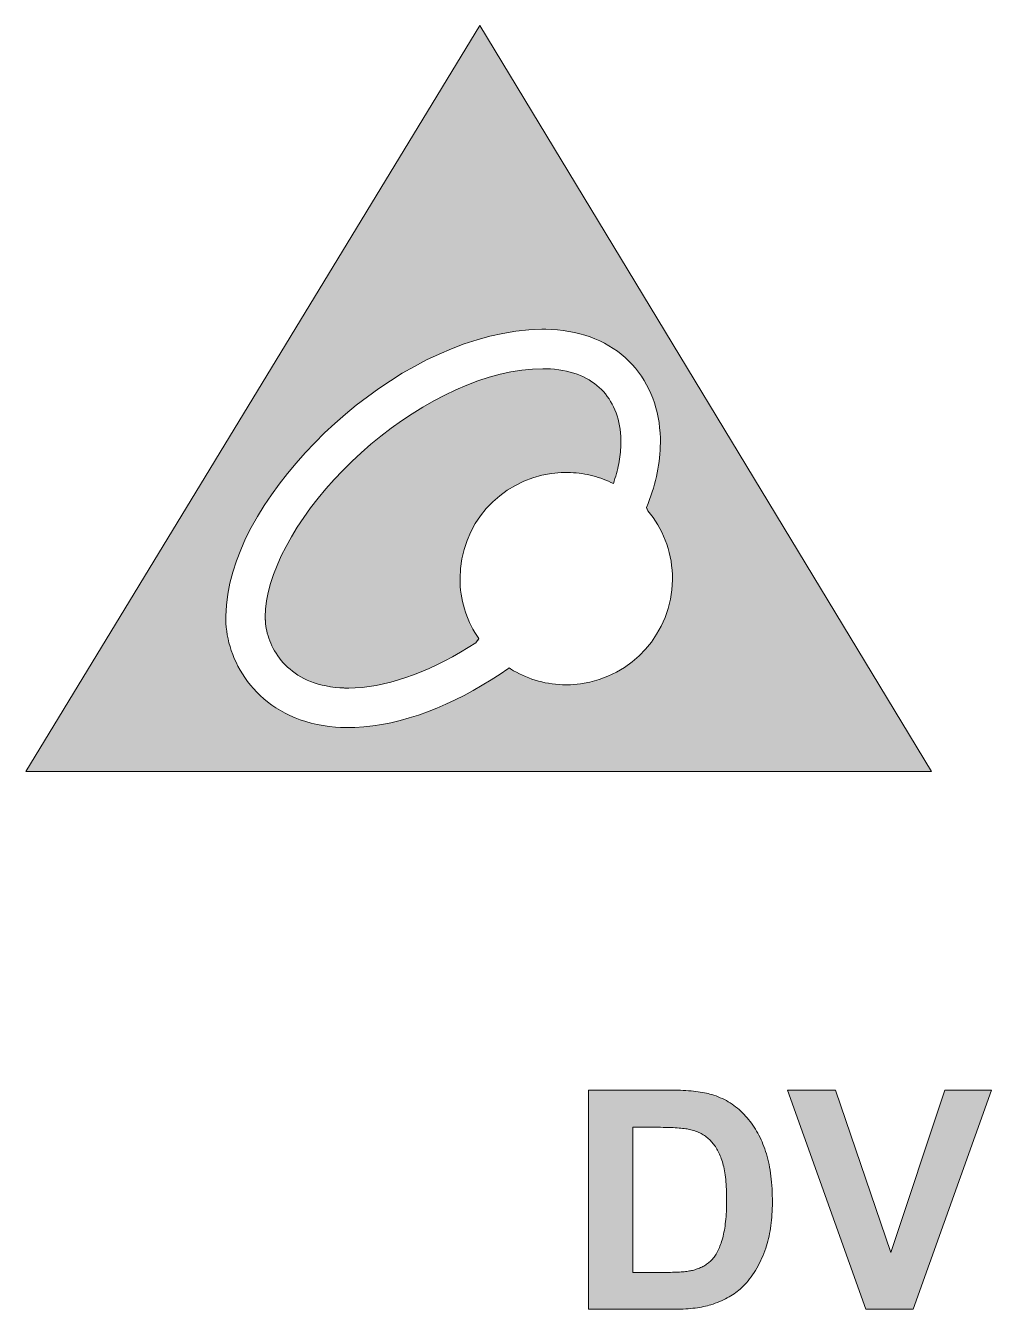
# Model space of a CAD drawing. Header units: millimetres. Extents: x 0 to 900, y 0 to 297.
# Drawn here: x 707.651 to 708.253, y 150.476 to 151.271 of the extents above; entities that cross this region are included whole.
import ezdxf

# ---------------------------------------------------------------- set-up
doc = ezdxf.new("R2010")
doc.units = ezdxf.units.MM
doc.layers.add('PRINT', color=7, linetype='Continuous')

# ---------------------------------------------------------------- blocks, each defined once
blk = doc.blocks.new('DVS-005R00')
at = {"layer": 'PRINT', "lineweight": 0}
h = blk.add_hatch(color=256, dxfattribs=at)
h.dxf.hatch_style = 1
edge = h.paths.add_edge_path(flags=0)
edge.add_spline(control_points=[(14.0537, 103.9228), (14.1148, 103.861), (14.1499, 103.7732), (14.1503, 103.6626), (14.1503, 103.5997), (14.1385, 103.5301), (14.1128, 103.4567), (14.0424, 103.4917), (13.9634, 103.5118), (13.8796, 103.5118), (13.589, 103.5118), (13.3534, 103.2763), (13.3534, 102.986), (13.3534, 102.8722), (13.3899, 102.7672), (13.4513, 102.6811), (13.2287, 102.5312), (12.9914, 102.4427), (12.8021, 102.4435), (12.7916, 102.4435), (12.7812, 102.4438), (12.771, 102.4441), (12.6264, 102.4518), (12.5379, 102.504), (12.4783, 102.5687), (12.4191, 102.6336), (12.3916, 102.7168), (12.3894, 102.7782), (12.3892, 102.785), (12.3891, 102.7908), (12.3891, 102.7961), (12.3856, 103.0163), (12.5685, 103.3372), (12.8411, 103.5882), (13.1114, 103.8411), (13.4641, 104.0254), (13.7639, 104.0254), (13.7639, 104.0254), (13.7676, 104.0254), (13.7676, 104.0254), (13.9008, 104.025), (13.9923, 103.9842), (14.0537, 103.9228)], knot_values=[0, 0, 0, 0, 1, 1, 1, 2, 2, 2, 3, 3, 3, 4, 4, 4, 5, 5, 5, 6, 6, 6, 7, 7, 7, 8, 8, 8, 9, 9, 9, 10, 10, 10, 11, 11, 11, 12, 12, 12, 13, 13, 13, 14, 14, 14, 14], degree=3, periodic=0)
edge = h.paths.add_edge_path(flags=16)
edge.add_spline(control_points=[(13.8796, 102.4598), (13.7752, 102.4598), (13.6782, 102.4906), (13.5964, 102.543), (13.5944, 102.5416), (13.5923, 102.5399), (13.5903, 102.5384), (13.336, 102.3621), (13.0589, 102.2489), (12.8021, 102.248), (12.7884, 102.248), (12.7749, 102.2482), (12.7616, 102.2489), (12.5709, 102.2573), (12.4255, 102.3346), (12.3333, 102.4374), (12.2407, 102.5403), (12.1986, 102.6629), (12.1941, 102.7698), (12.1937, 102.7782), (12.1935, 102.787), (12.1935, 102.7961), (12.1968, 103.112), (12.4127, 103.4534), (12.7079, 103.7312), (13.0045, 104.006), (13.3867, 104.2168), (13.762, 104.2209), (13.7633, 104.2209), (13.7652, 104.2209), (13.7676, 104.2209), (13.9419, 104.2214), (14.0907, 104.1636), (14.1926, 104.0606), (14.2948, 103.9579), (14.3461, 103.8152), (14.3458, 103.6626), (14.3458, 103.5565), (14.3219, 103.4449), (14.2742, 103.3326), (14.3556, 103.2399), (14.4054, 103.1189), (14.4054, 102.986), (14.4054, 102.6954), (14.1701, 102.4598), (13.8796, 102.4598), (13.8796, 102.4598), (13.8796, 102.4598), (13.8796, 102.4598)], knot_values=[0, 0, 0, 0, 1, 1, 1, 2, 2, 2, 3, 3, 3, 4, 4, 4, 5, 5, 5, 6, 6, 6, 7, 7, 7, 8, 8, 8, 9, 9, 9, 10, 10, 10, 11, 11, 11, 12, 12, 12, 13, 13, 13, 14, 14, 14, 15, 15, 15, 16, 16, 16, 16], degree=3, periodic=0)
h.paths.add_polyline_path([(13.4508, 105.7253), (11.2025, 102.0295), (15.688, 102.0295)])
edge = h.paths.add_edge_path()
edge.add_spline(control_points=[(22.8099, 103.7877), (23.0266, 103.7877), (23.2025, 103.612), (23.2025, 103.3952), (23.2025, 103.3952), (23.2025, 102.0503), (23.2025, 102.0503), (23.2025, 102.0449), (23.2004, 102.0396), (23.1964, 102.0357), (23.1925, 102.0317), (23.1872, 102.0295), (23.1816, 102.0295), (23.1816, 102.0295), (22.7242, 102.0295), (22.7242, 102.0295), (22.7186, 102.0295), (22.7133, 102.0317), (22.7093, 102.0356), (22.7055, 102.0396), (22.7033, 102.0449), (22.7033, 102.0503), (22.7033, 102.0503), (22.7031, 103.0939), (22.7031, 103.0939), (22.7031, 103.0939), (22.2119, 102.3875), (22.2119, 102.3875), (22.2119, 102.3875), (22.5313, 102.3875), (22.5313, 102.3875), (22.5368, 102.3875), (22.5421, 102.3852), (22.5461, 102.3814), (22.55, 102.3774), (22.552, 102.3722), (22.552, 102.3666), (22.552, 102.3666), (22.552, 102.0503), (22.552, 102.0503), (22.552, 102.0449), (22.55, 102.0396), (22.5461, 102.0357), (22.5421, 102.0317), (22.5368, 102.0295), (22.5313, 102.0295), (22.5313, 102.0295), (21.9252, 102.0295), (21.9252, 102.0295), (21.7642, 102.0295), (21.6336, 102.1602), (21.6336, 102.3215), (21.6336, 102.3838), (21.653, 102.4416), (21.6863, 102.4891), (21.6868, 102.4895), (21.8623, 102.7372), (22.0486, 103.0008), (22.2352, 103.2643), (22.4323, 103.5436), (22.475, 103.6054), (22.4994, 103.6409), (22.5317, 103.6747), (22.5575, 103.6958), (22.6257, 103.7532), (22.7137, 103.7877), (22.8099, 103.7877)], knot_values=[0, 0, 0, 0, 1, 1, 1, 2, 2, 2, 3, 3, 3, 4, 4, 4, 5, 5, 5, 6, 6, 6, 7, 7, 7, 8, 8, 8, 9, 9, 9, 10, 10, 10, 11, 11, 11, 12, 12, 12, 13, 13, 13, 14, 14, 14, 15, 15, 15, 16, 16, 16, 17, 17, 17, 18, 18, 18, 19, 19, 19, 20, 20, 20, 21, 21, 21, 22, 22, 22, 22], degree=3, periodic=0)
edge = h.paths.add_edge_path()
edge.add_spline(control_points=[(17.3589, 103.0019), (17.1724, 103.2654), (16.9752, 103.5447), (16.9325, 103.6066), (16.9323, 103.6067), (16.9322, 103.6067), (16.9322, 103.6068), (16.9079, 103.6422), (16.8757, 103.6758), (16.8498, 103.6972), (16.7818, 103.7544), (16.6936, 103.789), (16.5977, 103.789), (16.3807, 103.789), (16.2049, 103.6132), (16.2049, 103.3963), (16.2049, 103.3963), (16.2049, 103.3962), (16.2049, 103.3962), (16.2049, 103.3962), (16.2049, 103.3962), (16.2049, 103.3962), (16.2049, 103.3962), (16.2049, 102.798), (16.2049, 102.798), (16.2049, 102.4864), (16.2049, 102.1505), (16.2049, 102.0516), (16.2049, 102.046), (16.2072, 102.0407), (16.2111, 102.0367), (16.2149, 102.033), (16.2204, 102.0307), (16.2258, 102.0307), (16.2258, 102.0307), (16.6834, 102.0307), (16.6834, 102.0307), (16.6889, 102.0307), (16.6942, 102.033), (16.6981, 102.0367), (16.702, 102.0407), (16.7043, 102.046), (16.7043, 102.0516), (16.7043, 102.0516), (16.7043, 103.0951), (16.7043, 103.0951), (16.7043, 103.0951), (17.1955, 102.3886), (17.1955, 102.3886), (17.1955, 102.3886), (16.8763, 102.3886), (16.8763, 102.3886), (16.8708, 102.3886), (16.8654, 102.3864), (16.8614, 102.3825), (16.8577, 102.3786), (16.8553, 102.3732), (16.8553, 102.3678), (16.8553, 102.3678), (16.8553, 102.0516), (16.8553, 102.0516), (16.8553, 102.046), (16.8577, 102.0408), (16.8614, 102.0367), (16.8656, 102.0329), (16.8708, 102.0307), (16.8763, 102.0307), (16.8763, 102.0307), (17.4822, 102.0307), (17.4822, 102.0307), (17.6435, 102.0307), (17.7741, 102.1613), (17.7741, 102.3226), (17.7741, 102.3848), (17.7545, 102.4427), (17.7211, 102.4901), (17.7208, 102.4907), (17.5455, 102.7383), (17.3589, 103.0019), (17.3589, 103.0019), (17.3589, 103.0019), (17.3589, 103.0019)], knot_values=[0, 0, 0, 0, 1, 1, 1, 2, 2, 2, 3, 3, 3, 4, 4, 4, 5, 5, 5, 6, 6, 6, 7, 7, 7, 8, 8, 8, 9, 9, 9, 10, 10, 10, 11, 11, 11, 12, 12, 12, 13, 13, 13, 14, 14, 14, 15, 15, 15, 16, 16, 16, 17, 17, 17, 18, 18, 18, 19, 19, 19, 20, 20, 20, 21, 21, 21, 22, 22, 22, 23, 23, 23, 24, 24, 24, 25, 25, 25, 26, 26, 26, 27, 27, 27, 27], degree=3, periodic=0)
edge = h.paths.add_edge_path()
edge.add_spline(control_points=[(20.8075, 102.3667), (20.8075, 102.3011), (20.8075, 102.1522), (20.8076, 102.1228), (20.8076, 102.1228), (20.8075, 102.1221), (20.8075, 102.1221), (20.8075, 102.1221), (20.8076, 102.122), (20.8076, 102.122), (20.8067, 102.1042), (20.7986, 102.0832), (20.7832, 102.063), (20.7677, 102.0437), (20.7496, 102.0303), (20.7272, 102.0295), (20.7272, 102.0295), (20.7265, 102.0295), (20.7265, 102.0295), (20.7265, 102.0295), (20.726, 102.0295), (20.726, 102.0295), (20.726, 102.0295), (19.6887, 102.0295), (19.6887, 102.0295), (19.6499, 102.0297), (19.5982, 102.0441), (19.5561, 102.0772), (19.5144, 102.1099), (19.4817, 102.1617), (19.4817, 102.2374), (19.4817, 102.2374), (19.4817, 103.0602), (19.4817, 103.0602), (19.4817, 103.0602), (19.4817, 103.5536), (19.4817, 103.5536), (19.4817, 103.5536), (19.4817, 103.7331), (19.4817, 103.7331), (19.4817, 103.7446), (19.4912, 103.7539), (19.5026, 103.7539), (19.5026, 103.7539), (19.9512, 103.7539), (19.9512, 103.7539), (19.9567, 103.7539), (19.962, 103.7517), (19.9659, 103.7478), (19.9698, 103.7439), (19.9722, 103.7386), (19.9722, 103.733), (19.9722, 103.733), (19.9721, 102.3876), (19.9721, 102.3876), (19.9721, 102.3876), (20.7868, 102.3876), (20.7868, 102.3876), (20.7922, 102.3876), (20.7975, 102.3855), (20.8014, 102.3816), (20.8054, 102.3776), (20.8075, 102.3724), (20.8075, 102.3667), (20.8075, 102.3667), (20.8075, 102.3667), (20.8075, 102.3667)], knot_values=[0, 0, 0, 0, 1, 1, 1, 2, 2, 2, 3, 3, 3, 4, 4, 4, 5, 5, 5, 6, 6, 6, 7, 7, 7, 8, 8, 8, 9, 9, 9, 10, 10, 10, 11, 11, 11, 12, 12, 12, 13, 13, 13, 14, 14, 14, 15, 15, 15, 16, 16, 16, 17, 17, 17, 18, 18, 18, 19, 19, 19, 20, 20, 20, 21, 21, 21, 22, 22, 22, 22], degree=3, periodic=0)
edge = h.paths.add_edge_path()
edge.add_spline(control_points=[(19.3253, 102.3706), (19.3253, 102.3761), (19.323, 102.3816), (19.3191, 102.3853), (19.3152, 102.3892), (19.3098, 102.3915), (19.3043, 102.3915), (19.3043, 102.3915), (18.3711, 102.3915), (18.3711, 102.3915), (18.3711, 102.3915), (18.3711, 102.7682), (18.3711, 102.7682), (18.3711, 102.7682), (19.1758, 102.7682), (19.1758, 102.7682), (19.1814, 102.7682), (19.1866, 102.7704), (19.1905, 102.7744), (19.1943, 102.7782), (19.1965, 102.7834), (19.1965, 102.789), (19.1965, 102.789), (19.1965, 103.1064), (19.1965, 103.1064), (19.1965, 103.112), (19.1943, 103.1172), (19.1905, 103.1211), (19.1866, 103.125), (19.1814, 103.1273), (19.1758, 103.1273), (19.1758, 103.1273), (18.374, 103.1273), (18.374, 103.1273), (18.374, 103.1273), (18.374, 103.3903), (18.374, 103.3903), (18.374, 103.3903), (19.3043, 103.3903), (19.3043, 103.3903), (19.31, 103.3903), (19.3152, 103.3924), (19.3191, 103.3965), (19.323, 103.4003), (19.3253, 103.4056), (19.3253, 103.4112), (19.3253, 103.4112), (19.3253, 103.7343), (19.3253, 103.7343), (19.3253, 103.74), (19.323, 103.7452), (19.3191, 103.7491), (19.3152, 103.7531), (19.31, 103.7552), (19.3043, 103.7552), (19.3043, 103.7552), (17.8863, 103.7552), (17.8863, 103.7552), (17.8808, 103.7552), (17.8755, 103.7531), (17.8717, 103.7491), (17.8678, 103.7452), (17.8655, 103.7398), (17.8655, 103.7343), (17.8655, 103.7343), (17.8655, 102.2313), (17.8655, 102.2313), (17.8653, 102.168), (17.8974, 102.1177), (17.9405, 102.0831), (17.9838, 102.0483), (18.0378, 102.0298), (18.0816, 102.0295), (18.0816, 102.0295), (19.2317, 102.0295), (19.2317, 102.0295), (19.2557, 102.0299), (19.278, 102.0421), (19.2964, 102.0592), (19.3057, 102.0675), (19.3122, 102.0767), (19.3169, 102.0847), (19.3193, 102.0887), (19.3209, 102.0924), (19.3224, 102.0958), (19.3236, 102.0997), (19.3248, 102.1007), (19.3253, 102.1084), (19.3253, 102.1084), (19.3253, 102.1094), (19.3253, 102.1094), (19.3253, 102.1094), (19.3253, 102.3706), (19.3253, 102.3706), (19.3253, 102.3706), (19.3253, 102.3706), (19.3253, 102.3706)], knot_values=[0, 0, 0, 0, 1, 1, 1, 2, 2, 2, 3, 3, 3, 4, 4, 4, 5, 5, 5, 6, 6, 6, 7, 7, 7, 8, 8, 8, 9, 9, 9, 10, 10, 10, 11, 11, 11, 12, 12, 12, 13, 13, 13, 14, 14, 14, 15, 15, 15, 16, 16, 16, 17, 17, 17, 18, 18, 18, 19, 19, 19, 20, 20, 20, 21, 21, 21, 22, 22, 22, 23, 23, 23, 24, 24, 24, 25, 25, 25, 26, 26, 26, 27, 27, 27, 28, 28, 28, 29, 29, 29, 30, 30, 30, 31, 31, 31, 32, 32, 32, 32], degree=3, periodic=0)
edge = h.paths.add_edge_path()
edge.add_spline(control_points=[(21.9522, 103.4014), (21.956, 103.4053), (21.9582, 103.4106), (21.9582, 103.4161), (21.9582, 103.4161), (21.9582, 103.7327), (21.9582, 103.7327), (21.9582, 103.7442), (21.9488, 103.7535), (21.9373, 103.7535), (21.9373, 103.7535), (20.4615, 103.7552), (20.4615, 103.7552), (20.4562, 103.7552), (20.4507, 103.7531), (20.4468, 103.7491), (20.4429, 103.7453), (20.4407, 103.7398), (20.4407, 103.7344), (20.4407, 103.7344), (20.4407, 103.4144), (20.4407, 103.4144), (20.4407, 103.409), (20.4429, 103.4036), (20.4468, 103.3996), (20.4507, 103.3957), (20.4562, 103.3935), (20.4615, 103.3935), (20.4615, 103.3935), (20.959, 103.3935), (20.959, 103.3935), (20.959, 103.3935), (20.9592, 102.0544), (20.9592, 102.0544), (20.9592, 102.0488), (20.9613, 102.0435), (20.9653, 102.0396), (20.9692, 102.0357), (20.9746, 102.0335), (20.9801, 102.0335), (21.0695, 102.0335), (21.3221, 102.0335), (21.3565, 102.0335), (21.3565, 102.0335), (21.3565, 102.0335), (21.3565, 102.0335), (21.3565, 102.0335), (21.3571, 102.0335), (21.3571, 102.0335), (21.3761, 102.0337), (21.3976, 102.0402), (21.4154, 102.0555), (21.432, 102.0697), (21.4459, 102.0941), (21.4456, 102.1284), (21.4456, 102.1284), (21.4456, 103.3848), (21.4456, 103.3848), (21.4456, 103.3848), (21.4456, 103.3952), (21.4456, 103.3952), (21.4456, 103.3952), (21.9373, 103.3953), (21.9373, 103.3953), (21.9429, 103.3953), (21.9482, 103.3975), (21.9522, 103.4014), (21.9522, 103.4014), (21.9522, 103.4014), (21.9522, 103.4014)], knot_values=[0, 0, 0, 0, 1, 1, 1, 2, 2, 2, 3, 3, 3, 4, 4, 4, 5, 5, 5, 6, 6, 6, 7, 7, 7, 8, 8, 8, 9, 9, 9, 10, 10, 10, 11, 11, 11, 12, 12, 12, 13, 13, 13, 14, 14, 14, 15, 15, 15, 16, 16, 16, 17, 17, 17, 18, 18, 18, 19, 19, 19, 20, 20, 20, 21, 21, 21, 22, 22, 22, 23, 23, 23, 23], degree=3, periodic=0)
h = blk.add_hatch(color=256, dxfattribs=at)
h.dxf.hatch_style = 1
edge = h.paths.add_edge_path()
edge.add_spline(control_points=[(14.0537, 103.9228), (14.1148, 103.861), (14.1499, 103.7732), (14.1503, 103.6626), (14.1503, 103.5997), (14.1385, 103.5301), (14.1128, 103.4567), (14.0424, 103.4917), (13.9634, 103.5118), (13.8796, 103.5118), (13.589, 103.5118), (13.3534, 103.2763), (13.3534, 102.986), (13.3534, 102.8722), (13.3899, 102.7672), (13.4513, 102.6811), (13.2287, 102.5312), (12.9914, 102.4427), (12.8021, 102.4435), (12.7916, 102.4435), (12.7812, 102.4438), (12.771, 102.4441), (12.6264, 102.4518), (12.5379, 102.504), (12.4783, 102.5687), (12.4191, 102.6336), (12.3916, 102.7168), (12.3894, 102.7782), (12.3892, 102.785), (12.3891, 102.7908), (12.3891, 102.7961), (12.3856, 103.0163), (12.5685, 103.3372), (12.8411, 103.5882), (13.1114, 103.8411), (13.4641, 104.0254), (13.7639, 104.0254), (13.7639, 104.0254), (13.7676, 104.0254), (13.7676, 104.0254), (13.9008, 104.025), (13.9923, 103.9842), (14.0537, 103.9228)], knot_values=[0, 0, 0, 0, 1, 1, 1, 2, 2, 2, 3, 3, 3, 4, 4, 4, 5, 5, 5, 6, 6, 6, 7, 7, 7, 8, 8, 8, 9, 9, 9, 10, 10, 10, 11, 11, 11, 12, 12, 12, 13, 13, 13, 14, 14, 14, 14], degree=3, periodic=0)
h = blk.add_hatch(color=256, dxfattribs=at)
h.dxf.hatch_style = 2
edge = h.paths.add_edge_path()
edge.add_spline(control_points=[(13.9898, 100.4514), (13.9898, 100.4514), (14.3905, 100.4514), (14.3905, 100.4514), (14.4811, 100.4514), (14.55, 100.4445), (14.5972, 100.4305), (14.6609, 100.4118), (14.7154, 100.3785), (14.7609, 100.3306), (14.8063, 100.2827), (14.8411, 100.224), (14.8645, 100.1547), (14.8883, 100.0853), (14.9004, 99.9997), (14.9004, 99.8981), (14.9004, 99.8087), (14.889, 99.7317), (14.867, 99.6669), (14.8397, 99.5879), (14.8008, 99.524), (14.7505, 99.475), (14.7126, 99.438), (14.6613, 99.4092), (14.5965, 99.3884), (14.5483, 99.3731), (14.4835, 99.3655), (14.4026, 99.3655), (14.4026, 99.3655), (13.9898, 99.3655), (13.9898, 99.3655), (13.9898, 99.3655), (13.9898, 100.4514), (13.9898, 100.4514)], knot_values=[0, 0, 0, 0, 1, 1, 1, 2, 2, 2, 3, 3, 3, 4, 4, 4, 5, 5, 5, 6, 6, 6, 7, 7, 7, 8, 8, 8, 9, 9, 9, 10, 10, 10, 11, 11, 11, 11], degree=3, periodic=0)
edge = h.paths.add_edge_path()
edge.add_spline(control_points=[(14.2093, 100.2676), (14.2093, 100.2676), (14.2093, 99.5484), (14.2093, 99.5484), (14.2093, 99.5484), (14.3729, 99.5484), (14.3729, 99.5484), (14.4339, 99.5484), (14.4784, 99.5519), (14.5056, 99.5587), (14.5411, 99.5677), (14.5703, 99.5827), (14.5941, 99.6041), (14.6175, 99.6252), (14.6365, 99.6602), (14.6513, 99.7088), (14.6661, 99.7574), (14.6737, 99.8237), (14.6737, 99.9077), (14.6737, 99.9916), (14.6661, 100.056), (14.6513, 100.101), (14.6365, 100.146), (14.6158, 100.1809), (14.5893, 100.2061), (14.5624, 100.2314), (14.5287, 100.2485), (14.4877, 100.2572), (14.457, 100.2641), (14.397, 100.2676), (14.3078, 100.2676), (14.3078, 100.2676), (14.2093, 100.2676), (14.2093, 100.2676)], knot_values=[0, 0, 0, 0, 1, 1, 1, 2, 2, 2, 3, 3, 3, 4, 4, 4, 5, 5, 5, 6, 6, 6, 7, 7, 7, 8, 8, 8, 9, 9, 9, 10, 10, 10, 11, 11, 11, 11], degree=3, periodic=0)
h = blk.add_hatch(color=256, dxfattribs=at)
h.dxf.hatch_style = 2
h.paths.add_polyline_path([(15.3631, 99.3655), (14.9751, 100.4514), (15.2128, 100.4514), (15.4878, 99.6476), (15.7537, 100.4514), (15.9863, 100.4514), (15.5973, 99.3655)])
for points in [[(13.4508, 105.7253), (11.2025, 102.0295), (15.688, 102.0295), (13.4508, 105.7253), (13.4508, 105.7253)], [(15.3631, 99.3655), (14.9751, 100.4514), (15.2128, 100.4514), (15.4878, 99.6476), (15.7537, 100.4514), (15.9863, 100.4514), (15.5973, 99.3655), (15.3631, 99.3655)]]:
    blk.add_lwpolyline(points, dxfattribs=at)
for points in [[(13.8796, 102.4598), (13.8618, 102.4601), (13.8442, 102.461), (13.8268, 102.4625), (13.8095, 102.4645), (13.7924, 102.4671), (13.7755, 102.4702), (13.7588, 102.4739), (13.7423, 102.4781), (13.726, 102.4828), (13.7099, 102.488), (13.694, 102.4938), (13.6784, 102.5), (13.6631, 102.5067), (13.648, 102.5138), (13.6331, 102.5215), (13.6186, 102.5295), (13.6043, 102.538), (13.5962, 102.5429), (13.5959, 102.5426), (13.5955, 102.5424), (13.5952, 102.5421), (13.5949, 102.5419), (13.5945, 102.5416), (13.5942, 102.5414), (13.5938, 102.5411), (13.5935, 102.5408), (13.5931, 102.5406), (13.5928, 102.5403), (13.5924, 102.54), (13.5921, 102.5398), (13.5917, 102.5395), (13.5914, 102.5392), (13.591, 102.539), (13.5907, 102.5387), (13.5903, 102.5385), (13.5521, 102.5126), (13.5081, 102.4842), (13.4637, 102.4571), (13.4191, 102.4315), (13.3742, 102.4072), (13.329, 102.3845), (13.2837, 102.3633), (13.2383, 102.3437), (13.1928, 102.3258), (13.1473, 102.3096), (13.1019, 102.2952), (13.0565, 102.2825), (13.0112, 102.2718), (12.9661, 102.2629), (12.9212, 102.2561), (12.8766, 102.2513), (12.8323, 102.2486), (12.8013, 102.248), (12.799, 102.248), (12.7967, 102.248), (12.7944, 102.248), (12.792, 102.248), (12.7897, 102.248), (12.7874, 102.2481), (12.7851, 102.2481), (12.7828, 102.2482), (12.7805, 102.2482), (12.7782, 102.2483), (12.7759, 102.2483), (12.7736, 102.2484), (12.7713, 102.2485), (12.769, 102.2486), (12.7667, 102.2487), (12.7645, 102.2488), (12.7622, 102.2489), (12.7374, 102.2504), (12.706, 102.2534), (12.6754, 102.2578), (12.6457, 102.2633), (12.617, 102.27), (12.5892, 102.2778), (12.5623, 102.2867), (12.5363, 102.2965), (12.5113, 102.3074), (12.4872, 102.3192), (12.4642, 102.3318), (12.4421, 102.3453), (12.4209, 102.3595), (12.4008, 102.3745), (12.3817, 102.3902), (12.3635, 102.4064), (12.3465, 102.4233), (12.3304, 102.4407), (12.3152, 102.4585), (12.301, 102.4767), (12.2878, 102.4952), (12.2755, 102.5139), (12.2641, 102.5328), (12.2537, 102.5519), (12.2441, 102.5712), (12.2354, 102.5906), (12.2276, 102.61), (12.2206, 102.6294), (12.2145, 102.6489), (12.2092, 102.6682), (12.2047, 102.6875), (12.201, 102.7066), (12.198, 102.7256), (12.1959, 102.7444), (12.1945, 102.7629), (12.1941, 102.7707), (12.194, 102.7721), (12.194, 102.7735), (12.1939, 102.775), (12.1938, 102.7765), (12.1938, 102.778), (12.1937, 102.7794), (12.1937, 102.7809), (12.1936, 102.7824), (12.1936, 102.7839), (12.1936, 102.7854), (12.1935, 102.787), (12.1935, 102.7885), (12.1935, 102.79), (12.1935, 102.7916), (12.1935, 102.7931), (12.1935, 102.7947), (12.1935, 102.7995), (12.1964, 102.8537), (12.2032, 102.9083), (12.2139, 102.9632), (12.2282, 103.0183), (12.2461, 103.0735), (12.2674, 103.1287), (12.2919, 103.1838), (12.3195, 103.2387), (12.3501, 103.2933), (12.3835, 103.3474), (12.4195, 103.4011), (12.458, 103.4542), (12.4988, 103.5066), (12.5419, 103.5582), (12.587, 103.609), (12.6341, 103.6587), (12.6829, 103.7073), (12.7335, 103.7545), (12.7857, 103.8001), (12.8395, 103.8443), (12.8947, 103.8868), (12.9512, 103.9274), (13.0089, 103.9662), (13.0677, 104.0028), (13.1275, 104.0371), (13.1882, 104.0691), (13.2497, 104.0984), (13.3119, 104.125), (13.3747, 104.1486), (13.438, 104.1693), (13.5016, 104.1866), (13.5656, 104.2007), (13.6297, 104.2111), (13.6939, 104.2179), (13.758, 104.2208), (13.7622, 104.2209), (13.7625, 104.2209), (13.7627, 104.2209), (13.763, 104.2209), (13.7632, 104.2209), (13.7635, 104.2209), (13.7638, 104.2209), (13.7641, 104.2209), (13.7644, 104.2209), (13.7648, 104.2209), (13.7651, 104.2209), (13.7654, 104.2209), (13.7658, 104.2209), (13.7662, 104.2209), (13.7666, 104.2209), (13.767, 104.2209), (13.7673, 104.2209), (13.7787, 104.2209), (13.8081, 104.22), (13.8369, 104.218), (13.8651, 104.2148), (13.8928, 104.2106), (13.9199, 104.2054), (13.9463, 104.199), (13.9721, 104.1917), (13.9972, 104.1833), (14.0217, 104.1739), (14.0454, 104.1635), (14.0684, 104.1521), (14.0906, 104.1397), (14.112, 104.1264), (14.1326, 104.1121), (14.1523, 104.097), (14.1713, 104.0809), (14.1893, 104.0639), (14.2064, 104.0461), (14.2226, 104.0276), (14.2378, 104.0083), (14.2519, 103.9884), (14.2651, 103.9678), (14.2773, 103.9466), (14.2885, 103.9248), (14.2987, 103.9025), (14.3079, 103.8796), (14.3161, 103.8563), (14.3233, 103.8325), (14.3295, 103.8083), (14.3347, 103.7837), (14.339, 103.7587), (14.3422, 103.7334), (14.3444, 103.7079), (14.3456, 103.6821), (14.3458, 103.658), (14.3454, 103.6398), (14.3446, 103.6215), (14.3434, 103.6031), (14.3416, 103.5847), (14.3394, 103.5661), (14.3367, 103.5474), (14.3336, 103.5287), (14.33, 103.5099), (14.3259, 103.4911), (14.3214, 103.4722), (14.3164, 103.4532), (14.3109, 103.4342), (14.305, 103.4151), (14.2986, 103.3961), (14.2918, 103.3769), (14.2845, 103.3578), (14.2767, 103.3386), (14.2836, 103.3216), (14.2968, 103.3052), (14.3093, 103.2882), (14.3211, 103.2707), (14.3323, 103.2527), (14.3427, 103.2342), (14.3525, 103.2153), (14.3614, 103.196), (14.3696, 103.1763), (14.377, 103.1562), (14.3836, 103.1357), (14.3894, 103.1148), (14.3943, 103.0936), (14.3984, 103.0721), (14.4015, 103.0503), (14.4037, 103.0282), (14.4051, 103.0058), (14.4054, 102.9798), (14.4026, 102.9309), (14.3954, 102.8833), (14.3841, 102.8371), (14.3688, 102.7927), (14.3498, 102.7502), (14.3272, 102.7097), (14.3013, 102.6715), (14.2722, 102.6359), (14.2401, 102.6029), (14.2053, 102.5729), (14.1679, 102.5459), (14.1282, 102.5222), (14.0863, 102.502), (14.0425, 102.4855), (13.9969, 102.4729), (13.9497, 102.4644), (13.9012, 102.4602), (13.8796, 102.4598), (13.8796, 102.4598), (13.8796, 102.4598), (13.8796, 102.4598), (13.8796, 102.4598), (13.8796, 102.4598), (13.8796, 102.4598), (13.8796, 102.4598), (13.8796, 102.4598), (13.8796, 102.4598), (13.8796, 102.4598), (13.8796, 102.4598), (13.8796, 102.4598), (13.8796, 102.4598), (13.8796, 102.4598), (13.8796, 102.4598), (13.8796, 102.4598)], [(14.0537, 103.9228), (14.064, 103.912), (14.0737, 103.9006), (14.0828, 103.8888), (14.0915, 103.8764), (14.0995, 103.8636), (14.1071, 103.8502), (14.114, 103.8364), (14.1204, 103.8221), (14.1262, 103.8073), (14.1314, 103.792), (14.136, 103.7762), (14.1399, 103.76), (14.1433, 103.7433), (14.146, 103.7262), (14.1481, 103.7086), (14.1495, 103.6905), (14.1502, 103.672), (14.1503, 103.6572), (14.1501, 103.6462), (14.1496, 103.6352), (14.1489, 103.624), (14.148, 103.6128), (14.1468, 103.6014), (14.1453, 103.5899), (14.1437, 103.5782), (14.1417, 103.5665), (14.1395, 103.5547), (14.1371, 103.5428), (14.1344, 103.5307), (14.1315, 103.5186), (14.1283, 103.5064), (14.1248, 103.4941), (14.121, 103.4817), (14.117, 103.4693), (14.1128, 103.4567), (14.1006, 103.4626), (14.0883, 103.4681), (14.0758, 103.4734), (14.0632, 103.4783), (14.0504, 103.483), (14.0375, 103.4873), (14.0244, 103.4912), (14.0112, 103.4949), (13.9979, 103.4982), (13.9844, 103.5012), (13.9708, 103.5038), (13.9571, 103.506), (13.9432, 103.5079), (13.9293, 103.5095), (13.9152, 103.5106), (13.9011, 103.5114), (13.8868, 103.5118), (13.8548, 103.5113), (13.8062, 103.5067), (13.7589, 103.4979), (13.7133, 103.485), (13.6694, 103.4682), (13.6275, 103.4477), (13.5878, 103.4236), (13.5505, 103.3963), (13.5158, 103.3659), (13.4838, 103.3325), (13.4549, 103.2965), (13.4292, 103.258), (13.4069, 103.2172), (13.3882, 103.1743), (13.3733, 103.1296), (13.3624, 103.0831), (13.3557, 103.0352), (13.3534, 102.986), (13.3538, 102.9666), (13.3548, 102.9474), (13.3566, 102.9283), (13.359, 102.9095), (13.3621, 102.8909), (13.3658, 102.8725), (13.3702, 102.8543), (13.3752, 102.8364), (13.3808, 102.8188), (13.387, 102.8014), (13.3938, 102.7844), (13.4012, 102.7676), (13.4091, 102.7511), (13.4176, 102.735), (13.4266, 102.7191), (13.4361, 102.7037), (13.4461, 102.6886), (13.4322, 102.6684), (13.3938, 102.6439), (13.3552, 102.6207), (13.3165, 102.5988), (13.2777, 102.5781), (13.239, 102.5588), (13.2004, 102.5409), (13.1619, 102.5244), (13.1237, 102.5093), (13.0858, 102.4957), (13.0483, 102.4836), (13.0112, 102.473), (12.9746, 102.464), (12.9387, 102.4566), (12.9034, 102.4508), (12.8688, 102.4467), (12.835, 102.4442), (12.8021, 102.4435), (12.8003, 102.4435), (12.7985, 102.4435), (12.7967, 102.4435), (12.7949, 102.4435), (12.7931, 102.4436), (12.7913, 102.4436), (12.7896, 102.4436), (12.7878, 102.4436), (12.786, 102.4437), (12.7842, 102.4437), (12.7825, 102.4438), (12.7807, 102.4438), (12.7789, 102.4439), (12.7772, 102.4439), (12.7754, 102.444), (12.7736, 102.444), (12.7719, 102.4441), (12.7587, 102.4449), (12.735, 102.447), (12.7124, 102.45), (12.6908, 102.4538), (12.6701, 102.4583), (12.6504, 102.4636), (12.6317, 102.4695), (12.6138, 102.476), (12.5969, 102.4832), (12.5807, 102.4909), (12.5654, 102.4991), (12.5509, 102.5079), (12.5371, 102.5171), (12.524, 102.5267), (12.5116, 102.5367), (12.4999, 102.5471), (12.4888, 102.5577), (12.4783, 102.5687), (12.4684, 102.58), (12.4592, 102.5916), (12.4506, 102.6035), (12.4426, 102.6156), (12.4352, 102.6279), (12.4283, 102.6403), (12.4221, 102.6528), (12.4164, 102.6653), (12.4113, 102.6779), (12.4067, 102.6904), (12.4027, 102.7028), (12.3992, 102.7151), (12.3962, 102.7272), (12.3938, 102.739), (12.3919, 102.7506), (12.3906, 102.7619), (12.3897, 102.7728), (12.3894, 102.7787), (12.3894, 102.7799), (12.3893, 102.781), (12.3893, 102.7821), (12.3893, 102.7832), (12.3892, 102.7843), (12.3892, 102.7854), (12.3892, 102.7864), (12.3892, 102.7875), (12.3891, 102.7885), (12.3891, 102.7895), (12.3891, 102.7905), (12.3891, 102.7914), (12.3891, 102.7924), (12.3891, 102.7934), (12.3891, 102.7943), (12.3891, 102.7952), (12.3891, 102.7961), (12.3903, 102.8348), (12.395, 102.8753), (12.4032, 102.9174), (12.4147, 102.9609), (12.4295, 103.0056), (12.4473, 103.0513), (12.4682, 103.0978), (12.4919, 103.1449), (12.5184, 103.1926), (12.5476, 103.2404), (12.5794, 103.2883), (12.6137, 103.3361), (12.6502, 103.3836), (12.6891, 103.4306), (12.73, 103.4768), (12.773, 103.5222), (12.818, 103.5665), (12.8645, 103.6097), (12.9123, 103.6517), (12.9616, 103.6921), (13.0121, 103.7308), (13.0637, 103.7677), (13.1162, 103.8027), (13.1695, 103.8357), (13.2234, 103.8665), (13.2778, 103.8949), (13.3325, 103.9209), (13.3874, 103.9444), (13.4423, 103.9651), (13.4971, 103.983), (13.5516, 103.9979), (13.6057, 104.0097), (13.6592, 104.0184), (13.712, 104.0236), (13.7639, 104.0254), (13.7639, 104.0254), (13.764, 104.0254), (13.7642, 104.0254), (13.7644, 104.0254), (13.7646, 104.0254), (13.7649, 104.0254), (13.7652, 104.0254), (13.7655, 104.0254), (13.7658, 104.0254), (13.7661, 104.0254), (13.7664, 104.0254), (13.7667, 104.0254), (13.767, 104.0254), (13.7672, 104.0254), (13.7674, 104.0254), (13.7675, 104.0254), (13.7676, 104.0254), (13.7789, 104.0253), (13.801, 104.0244), (13.8222, 104.0228), (13.8426, 104.0205), (13.8623, 104.0174), (13.8812, 104.0136), (13.8994, 104.0092), (13.9168, 104.0042), (13.9335, 103.9985), (13.9495, 103.9922), (13.9649, 103.9853), (13.9795, 103.9779), (13.9935, 103.9699), (14.0068, 103.9614), (14.0194, 103.9524), (14.0315, 103.943), (14.0429, 103.9331)], [(13.9898, 100.4514), (13.9937, 100.4514), (14.0046, 100.4514), (14.0216, 100.4514), (14.0438, 100.4514), (14.0704, 100.4514), (14.1003, 100.4514), (14.1327, 100.4514), (14.1666, 100.4514), (14.2012, 100.4514), (14.2354, 100.4514), (14.2685, 100.4514), (14.2994, 100.4514), (14.3273, 100.4514), (14.3512, 100.4514), (14.3703, 100.4514), (14.3835, 100.4514), (14.39, 100.4514), (14.4004, 100.4513), (14.4155, 100.4512), (14.4303, 100.4509), (14.4446, 100.4505), (14.4584, 100.4499), (14.4719, 100.4492), (14.4849, 100.4483), (14.4975, 100.4474), (14.5096, 100.4462), (14.5213, 100.445), (14.5326, 100.4436), (14.5434, 100.442), (14.5538, 100.4404), (14.5638, 100.4385), (14.5734, 100.4366), (14.5825, 100.4345), (14.5912, 100.4322), (14.6002, 100.4296), (14.6111, 100.4262), (14.6218, 100.4224), (14.6323, 100.4184), (14.6426, 100.414), (14.6527, 100.4094), (14.6627, 100.4045), (14.6724, 100.3993), (14.682, 100.3938), (14.6914, 100.388), (14.7006, 100.382), (14.7097, 100.3756), (14.7185, 100.369), (14.7272, 100.362), (14.7357, 100.3548), (14.744, 100.3473), (14.7522, 100.3395), (14.7601, 100.3314), (14.7679, 100.323), (14.7755, 100.3144), (14.7828, 100.3056), (14.7899, 100.2966), (14.7968, 100.2874), (14.8035, 100.278), (14.81, 100.2683), (14.8163, 100.2585), (14.8223, 100.2484), (14.8281, 100.2381), (14.8337, 100.2276), (14.8391, 100.2169), (14.8443, 100.206), (14.8492, 100.1948), (14.8539, 100.1835), (14.8584, 100.1719), (14.8627, 100.1602), (14.8668, 100.1482), (14.8706, 100.1358), (14.8742, 100.1232), (14.8776, 100.1102), (14.8808, 100.0969), (14.8837, 100.0833), (14.8864, 100.0694), (14.8889, 100.0551), (14.8911, 100.0405), (14.8931, 100.0256), (14.8948, 100.0104), (14.8963, 99.9949), (14.8976, 99.979), (14.8986, 99.9628), (14.8994, 99.9463), (14.9, 99.9295), (14.9003, 99.9123), (14.9004, 99.8953), (14.9002, 99.88), (14.8998, 99.865), (14.8992, 99.8502), (14.8984, 99.8357), (14.8974, 99.8214), (14.8961, 99.8073), (14.8946, 99.7935), (14.8929, 99.78), (14.8909, 99.7666), (14.8888, 99.7536), (14.8864, 99.7408), (14.8838, 99.7282), (14.881, 99.7159), (14.878, 99.7038), (14.8748, 99.6919), (14.8713, 99.6803), (14.8676, 99.669), (14.863, 99.6558), (14.858, 99.6426), (14.8528, 99.6296), (14.8473, 99.617), (14.8416, 99.6046), (14.8357, 99.5925), (14.8295, 99.5808), (14.8231, 99.5693), (14.8165, 99.5582), (14.8096, 99.5473), (14.8025, 99.5368), (14.7952, 99.5265), (14.7877, 99.5165), (14.7799, 99.5069), (14.7719, 99.4975), (14.7637, 99.4885), (14.7552, 99.4797), (14.7475, 99.4721), (14.7407, 99.4659), (14.7336, 99.4598), (14.7263, 99.4539), (14.7187, 99.4482), (14.7108, 99.4426), (14.7027, 99.4371), (14.6943, 99.4319), (14.6856, 99.4268), (14.6767, 99.4218), (14.6675, 99.4171), (14.658, 99.4124), (14.6482, 99.408), (14.6382, 99.4037), (14.6279, 99.3995), (14.6174, 99.3956), (14.6066, 99.3917), (14.5958, 99.3881), (14.5872, 99.3856), (14.5784, 99.3832), (14.5692, 99.3809), (14.5597, 99.3788), (14.5498, 99.3769), (14.5397, 99.3751), (14.5292, 99.3735), (14.5184, 99.372), (14.5072, 99.3707), (14.4957, 99.3695), (14.4839, 99.3685), (14.4718, 99.3676), (14.4594, 99.3669), (14.4466, 99.3663), (14.4335, 99.3659), (14.4201, 99.3656), (14.4064, 99.3655), (14.4005, 99.3655), (14.3911, 99.3655), (14.3752, 99.3655), (14.3537, 99.3655), (14.3274, 99.3655), (14.2975, 99.3655), (14.2647, 99.3655), (14.2301, 99.3655), (14.1946, 99.3655), (14.1591, 99.3655), (14.1246, 99.3655), (14.0921, 99.3655), (14.0624, 99.3655), (14.0366, 99.3655), (14.0155, 99.3655), (14.0001, 99.3655), (13.9915, 99.3655), (13.9898, 99.3669), (13.9898, 99.3845), (13.9898, 99.4204), (13.9898, 99.4719), (13.9898, 99.5368), (13.9898, 99.6123), (13.9898, 99.6961), (13.9898, 99.7857), (13.9898, 99.8786), (13.9898, 99.9723), (13.9898, 100.0642), (13.9898, 100.152), (13.9898, 100.2331), (13.9898, 100.305), (13.9898, 100.3653), (13.9898, 100.4115), (13.9898, 100.441)], [(14.2093, 100.2676), (14.2093, 100.2607), (14.2093, 100.2412), (14.2093, 100.2106), (14.2093, 100.1707), (14.2093, 100.123), (14.2093, 100.0693), (14.2093, 100.0112), (14.2093, 99.9503), (14.2093, 99.8882), (14.2093, 99.8267), (14.2093, 99.7674), (14.2093, 99.7119), (14.2093, 99.6618), (14.2093, 99.6189), (14.2093, 99.5848), (14.2093, 99.561), (14.2093, 99.5493), (14.2099, 99.5484), (14.2134, 99.5484), (14.2195, 99.5484), (14.2278, 99.5484), (14.2381, 99.5484), (14.2498, 99.5484), (14.2627, 99.5484), (14.2764, 99.5484), (14.2905, 99.5484), (14.3046, 99.5484), (14.3183, 99.5484), (14.3313, 99.5484), (14.3432, 99.5484), (14.3535, 99.5484), (14.3621, 99.5484), (14.3684, 99.5484), (14.3721, 99.5484), (14.3758, 99.5484), (14.3861, 99.5485), (14.396, 99.5486), (14.4056, 99.5488), (14.4149, 99.549), (14.4239, 99.5494), (14.4325, 99.5498), (14.4408, 99.5502), (14.4488, 99.5508), (14.4564, 99.5514), (14.4637, 99.552), (14.4706, 99.5528), (14.4772, 99.5536), (14.4835, 99.5545), (14.4894, 99.5554), (14.495, 99.5564), (14.5002, 99.5575), (14.5051, 99.5586), (14.5111, 99.5602), (14.5171, 99.5619), (14.5229, 99.5638), (14.5286, 99.5657), (14.5342, 99.5678), (14.5397, 99.57), (14.545, 99.5723), (14.5503, 99.5748), (14.5554, 99.5773), (14.5604, 99.58), (14.5653, 99.5829), (14.5701, 99.5858), (14.5747, 99.5889), (14.5793, 99.5921), (14.5837, 99.5954), (14.588, 99.5988), (14.5922, 99.6024), (14.5963, 99.6061), (14.6003, 99.61), (14.6041, 99.6143), (14.6079, 99.6188), (14.6116, 99.6235), (14.6152, 99.6286), (14.6187, 99.6339), (14.6221, 99.6395), (14.6255, 99.6453), (14.6287, 99.6515), (14.6319, 99.6579), (14.635, 99.6645), (14.638, 99.6715), (14.6409, 99.6787), (14.6438, 99.6862), (14.6465, 99.694), (14.6492, 99.702), (14.6518, 99.7103), (14.6542, 99.7189), (14.6565, 99.7279), (14.6587, 99.7373), (14.6607, 99.747), (14.6626, 99.757), (14.6644, 99.7674), (14.6659, 99.7782), (14.6674, 99.7893), (14.6687, 99.8007), (14.6698, 99.8125), (14.6708, 99.8247), (14.6717, 99.8372), (14.6724, 99.8501), (14.6729, 99.8633), (14.6733, 99.8769), (14.6736, 99.8908), (14.6737, 99.9051), (14.6736, 99.9195), (14.6734, 99.9334), (14.6731, 99.947), (14.6726, 99.9603), (14.6719, 99.9731), (14.6712, 99.9855), (14.6702, 99.9976), (14.6691, 100.0092), (14.6679, 100.0205), (14.6665, 100.0314), (14.6649, 100.0419), (14.6633, 100.052), (14.6614, 100.0617), (14.6595, 100.071), (14.6573, 100.08), (14.6551, 100.0885), (14.6527, 100.0967), (14.6501, 100.1045), (14.6475, 100.1121), (14.6447, 100.1195), (14.6418, 100.1267), (14.6387, 100.1336), (14.6356, 100.1404), (14.6323, 100.147), (14.629, 100.1534), (14.6255, 100.1596), (14.6219, 100.1656), (14.6182, 100.1714), (14.6143, 100.177), (14.6104, 100.1824), (14.6063, 100.1876), (14.6021, 100.1926), (14.5978, 100.1974), (14.5934, 100.2021), (14.5889, 100.2065), (14.5841, 100.2108), (14.5793, 100.2149), (14.5743, 100.2188), (14.5691, 100.2226), (14.5639, 100.2262), (14.5584, 100.2297), (14.5529, 100.233), (14.5472, 100.2361), (14.5414, 100.2391), (14.5354, 100.2419), (14.5293, 100.2445), (14.523, 100.247), (14.5166, 100.2493), (14.5101, 100.2514), (14.5034, 100.2534), (14.4966, 100.2552), (14.4896, 100.2568), (14.4836, 100.2581), (14.4776, 100.2592), (14.471, 100.2602), (14.4639, 100.2612), (14.4561, 100.2621), (14.4478, 100.2629), (14.4388, 100.2637), (14.4293, 100.2644), (14.4192, 100.265), (14.4086, 100.2656), (14.3973, 100.2661), (14.3855, 100.2665), (14.373, 100.2668), (14.36, 100.2671), (14.3464, 100.2673), (14.3323, 100.2675), (14.3175, 100.2676), (14.3077, 100.2676), (14.3061, 100.2676), (14.3028, 100.2676), (14.2982, 100.2676), (14.2923, 100.2676), (14.2854, 100.2676), (14.2778, 100.2676), (14.2697, 100.2676), (14.2613, 100.2676), (14.2528, 100.2676), (14.2444, 100.2676), (14.2365, 100.2676), (14.2291, 100.2676), (14.2226, 100.2676), (14.2171, 100.2676), (14.2129, 100.2676), (14.2102, 100.2676)]]:
    blk.add_lwpolyline(points, close=True, dxfattribs=at)

msp = doc.modelspace()

# ---------------------------------------------------------------- block references
at = {"xscale": 0.125, "yscale": 0.125, "zscale": 0.125}
msp.add_blockref('DVS-005R00', (706.2510115, 138.05542821), dxfattribs=at)

doc.saveas('drawing.dxf')
